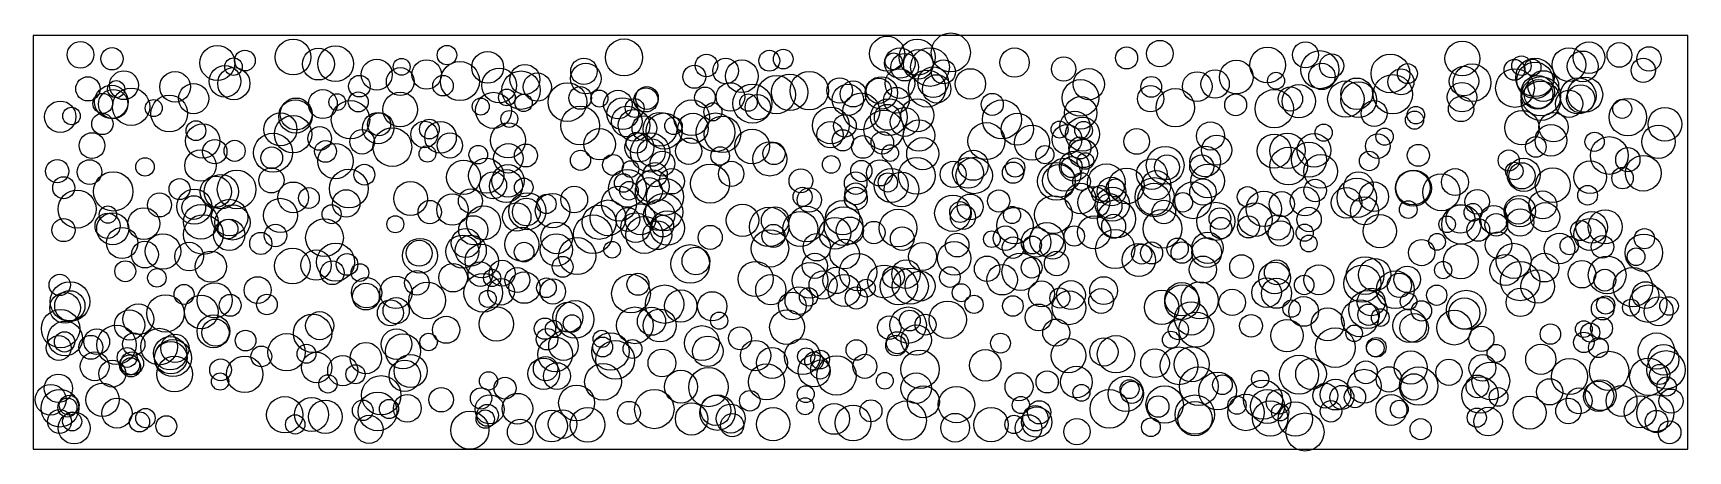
# Model space of a CAD drawing. Header units: millimetres. Extents: x 0 to 100, y 0 to 25.
import ezdxf

# ---------------------------------------------------------------- set-up
doc = ezdxf.new("R2010")
doc.units = ezdxf.units.MM
doc.layers.add('frame', color=7, linetype='Continuous')
doc.layers.add('media', color=7, linetype='Continuous')

msp = doc.modelspace()

# ---------------------------------------------------------------- linework, layer by layer
at = {"layer": 'frame'}
msp.add_lwpolyline([(0, 0), (100, 0), (100, 25), (0, 25), (0, 0)], dxfattribs=at)
at = {"layer": 'media'}
for centre, radius in [((55.46, 23.98), 1.18), ((2.86, 23.84), 0.804), ((4.77, 23.6), 0.675), ((11.14, 23.35), 1.06), ((12.8, 23.49), 0.627), ((15.71, 23.7), 1.08), ((17.24, 23.28), 0.964), ((18.28, 23.3), 1.08), ((25.01, 23.82), 0.589), ((27.47, 23.08), 0.964), ((35.71, 23.68), 1.12), ((44.49, 23.48), 0.631), ((45.33, 23.58), 0.592), ((51.61, 23.9), 1.06), ((52.38, 23.34), 0.922), ((53.43, 23.69), 1.09), ((53.49, 23.26), 0.894), ((54.2, 23.1), 1.17), ((59.31, 23.37), 0.885), ((66.08, 23.65), 0.667), ((68.09, 23.91), 0.804), ((74.6, 23.22), 1.08), ((76.89, 23.84), 0.783), ((77.76, 22.94), 1.15), ((86.37, 23.61), 1.05), ((92.81, 23.24), 1.02), ((93.64, 23.14), 0.928), ((94.02, 23.67), 0.954), ((95.86, 23.83), 0.744), ((97.65, 23.59), 0.736), ((11.6, 22.24), 0.956), ((12.13, 22.1), 0.975), ((12.11, 23.12), 0.53), ((20.77, 22.64), 0.935), ((22.19, 22.22), 0.842), ((22.27, 23.11), 0.51), ((23.78, 22.65), 0.89), ((25.79, 22.25), 1.18), ((28.17, 21.99), 1.05), ((29.72, 22.35), 0.906), ((33.4, 22.4), 0.927), ((33.29, 22.84), 0.801), ((39.96, 22.51), 0.696), ((40.69, 23.19), 0.679), ((41.85, 22.86), 0.777), ((42.83, 22.54), 0.988), ((52, 23.44), 0.512), ((52.38, 22.1), 0.896), ((52.67, 23.09), 0.834), ((54.39, 22.18), 0.929), ((55.01, 22.81), 0.729), ((62.28, 22.98), 0.736), ((63.8, 22.06), 0.945), ((72.71, 22.49), 1.02), ((77.88, 22.53), 0.797), ((78.47, 23.17), 0.728), ((82.02, 22.71), 1.17), ((83.05, 22.7), 0.605), ((86.47, 22.25), 0.892), ((86.96, 22.15), 1.14), ((89.55, 21.83), 1.17), ((89.52, 22.93), 0.63), ((89.94, 23.18), 0.589), ((90.76, 22.47), 1.16), ((90.76, 22.29), 1.1), ((90.62, 23.08), 0.502), ((97.3, 22.9), 0.732), ((3.31, 21.78), 0.734), ((4.73, 20.99), 1.01), ((5.02, 21.76), 0.516), ((5.49, 22), 0.873), ((8.58, 21.9), 0.925), ((9.7, 21.19), 0.912), ((19.72, 21.94), 0.652), ((24.77, 21.97), 0.622), ((29.49, 21.7), 1.16), ((30.47, 21.89), 0.851), ((32.29, 20.98), 1.17), ((42.14, 21.29), 0.864), ((43.47, 20.89), 1.18), ((44.91, 21.43), 1.16), ((45.72, 21.57), 1.1), ((46.9, 21.67), 1.16), ((48.74, 21.68), 0.768), ((49.24, 21.12), 0.944), ((49.56, 21.47), 0.787), ((51.26, 21.53), 0.985), ((51.11, 21.66), 0.763), ((54.02, 21.8), 1.12), ((54.6, 21.78), 0.856), ((56.64, 22.08), 0.92), ((63.3, 21.23), 1.11), ((67.57, 21.9), 0.627), ((70.35, 21.92), 0.897), ((71.43, 22.07), 0.858), ((75.11, 22.27), 0.513), ((76.49, 21.03), 1.01), ((79.33, 21.16), 1.1), ((80.1, 21.12), 1.08), ((79.99, 21.48), 0.956), ((82.17, 21.45), 1.19), ((82.66, 22.2), 0.785), ((86.35, 21.28), 0.891), ((90.93, 21.57), 1.01), ((91.12, 21.33), 1.19), ((91.11, 21.06), 1.19), ((90.97, 21.47), 0.87), ((91.26, 21.95), 0.929), ((93.36, 21.36), 1.09), ((93.52, 21.18), 0.85), ((93.79, 21.43), 1.06), ((1.64, 20.09), 0.951), ((4.21, 20.9), 0.602), ((4.84, 20.86), 0.887), ((5.92, 20.7), 1.13), ((7.29, 20.62), 0.514), ((8.23, 20.29), 1.11), ((15.85, 20.11), 1.01), ((15.9, 20.26), 0.967), ((17.51, 20.86), 0.875), ((18.38, 20.98), 0.505), ((19.18, 19.91), 1.16), ((19.65, 20.99), 0.602), ((22.18, 20.53), 1.05), ((27.05, 20.71), 0.517), ((27.83, 20.48), 1.09), ((28.63, 21.26), 0.504), ((29.64, 20.93), 0.524), ((33.06, 21.23), 0.683), ((34.22, 21.19), 0.512), ((35.34, 20.83), 0.864), ((35.63, 20.28), 0.963), ((36.35, 20.62), 0.572), ((37.03, 21.11), 0.729), ((37.09, 21.23), 0.69), ((39.8, 20.04), 1.08), ((40.6, 21.26), 0.626), ((43.23, 20.95), 0.529), ((43.79, 20.67), 0.763), ((50.05, 20.42), 1.11), ((51.72, 20.07), 1.11), ((52.17, 21.09), 0.779), ((53.43, 20.18), 1), ((57.96, 20.84), 0.669), ((58.55, 19.93), 1.18), ((63.31, 20.33), 0.979), ((67.53, 21.18), 0.795), ((69.02, 20.64), 1.16), ((72.67, 20.81), 0.662), ((75, 20.58), 1.16), ((75.98, 21.17), 0.737), ((81.04, 20.29), 0.788), ((86.29, 20.56), 0.764), ((92.82, 20.88), 0.823), ((96.37, 20.07), 1.13), ((96.03, 20.57), 0.576), ((2.32, 20.14), 0.532), ((4.19, 19.66), 0.644), ((14.95, 19.33), 0.997), ((15.71, 19.04), 1.13), ((20.85, 19.41), 0.946), ((20.91, 19.63), 0.693), ((28.78, 19.96), 0.511), ((33.06, 19.56), 1.17), ((35.88, 19.81), 0.926), ((36.32, 19.58), 0.958), ((36.94, 19.4), 0.746), ((37.88, 19.34), 1.02), ((38.13, 19.23), 1.09), ((38.7, 19.54), 0.528), ((39.88, 19.39), 0.917), ((41.24, 19.15), 1.17), ((41.08, 20.39), 0.546), ((41.66, 19.03), 1.1), ((48.21, 19.57), 1.11), ((49.06, 19.55), 0.682), ((51.41, 19.29), 1.2), ((51.62, 20.06), 0.784), ((52.67, 19.78), 0.875), ((59.48, 19.34), 0.973), ((62.96, 19.52), 0.908), ((63.42, 19.04), 1.03), ((83.48, 19.89), 0.55), ((83.56, 20.19), 0.528), ((89.97, 19.43), 1.04), ((91.88, 19.46), 0.887), ((98.61, 19.64), 1.02), ((3.56, 18.35), 0.779), ((10.25, 18.63), 1.04), ((9.84, 19.25), 0.6), ((14.5, 17.92), 1.18), ((17.32, 18.78), 0.717), ((19.88, 18.58), 0.742), ((21.71, 18.26), 1.17), ((23.64, 19.02), 0.81), ((23.95, 19.35), 0.598), ((24.62, 18.85), 0.956), ((25.19, 18.36), 0.762), ((28.7, 18.67), 1.06), ((34.24, 18.43), 0.95), ((36.64, 18.24), 0.873), ((36.46, 18.52), 0.63), ((37.29, 17.94), 1.19), ((43.45, 18.3), 1.05), ((48.16, 19.01), 0.797), ((48.93, 18.67), 0.641), ((51.32, 18.51), 0.681), ((53.54, 18.96), 0.956), ((57.61, 18.62), 1.12), ((60.37, 18.52), 1.06), ((62.03, 19.32), 0.514), ((62.48, 18.72), 0.903), ((63.48, 19.27), 0.537), ((66.69, 18.6), 0.776), ((71.15, 18.93), 0.851), ((75, 18.02), 1.03), ((75.8, 18.04), 1.07), ((77.41, 18.06), 1.02), ((77.99, 19.13), 0.52), ((81.26, 18.32), 0.742), ((81.67, 18.89), 0.522), ((91.72, 18.67), 0.955), ((94.36, 18.58), 0.582), ((98.22, 18.58), 1.01), ((10.11, 17.14), 0.947), ((10.98, 17.98), 0.735), ((12.18, 18.03), 0.638), ((14.42, 17.61), 0.657), ((17.67, 18), 0.657), ((18.27, 17.41), 1.07), ((23.83, 17.85), 0.503), ((26.9, 17.8), 0.562), ((28.72, 17.58), 0.89), ((29.78, 17.75), 0.693), ((33.08, 17.46), 0.609), ((37.36, 17.93), 0.833), ((38.03, 17.26), 0.75), ((39.62, 18.01), 0.795), ((41.52, 17.72), 0.559), ((44.52, 17.54), 1.03), ((44.77, 17.87), 0.671), ((50.15, 18.27), 0.688), ((51.8, 17.9), 0.505), ((53.76, 17.86), 0.97), ((56.81, 17.16), 0.911), ((61.14, 17.8), 0.549), ((62.92, 17.11), 0.902), ((63.45, 17.88), 0.865), ((63.26, 18.21), 0.668), ((68.41, 17.16), 1.14), ((70.83, 17.39), 0.929), ((71.52, 18.07), 0.913), ((75.87, 17.11), 1.14), ((77.1, 17.49), 1.06), ((80.74, 17.42), 0.589), ((83.71, 17.76), 0.665), ((89.17, 17.45), 0.638), ((90.81, 18.27), 0.625), ((95.25, 17.75), 1.14), ((96.37, 17.5), 0.734), ((1.46, 16.8), 0.703), ((3.41, 16.75), 0.746), ((6.76, 17.06), 0.558), ((14.4, 16.25), 0.763), ((20.02, 16.59), 0.629), ((26.01, 16.43), 1.03), ((27.38, 16.53), 1.06), ((28.7, 16.22), 0.98), ((35.04, 17.18), 0.63), ((36.1, 16.93), 0.501), ((37.59, 16.59), 0.734), ((40.91, 16.05), 1.18), ((42.19, 16.64), 0.763), ((48.23, 17.21), 0.532), ((50.05, 16.81), 0.643), ((51.16, 16.7), 0.793), ((53.4, 16.52), 1.11), ((55.6, 16.61), 0.788), ((56.5, 16.7), 0.934), ((56.87, 16.54), 1.1), ((59.22, 16.71), 0.642), ((59.35, 17.02), 0.579), ((61.84, 16.19), 1.14), ((61.99, 16.21), 0.987), ((62.32, 16.59), 0.996), ((62.76, 17.05), 0.636), ((63.59, 17.42), 0.501), ((64.86, 16.1), 1.14), ((67.6, 16.63), 0.926), ((68.52, 17.04), 0.751), ((70.62, 17.07), 0.724), ((70.98, 16.21), 1.02), ((77.81, 16.79), 1.02), ((89.51, 16.81), 0.532), ((90.08, 16.58), 1), ((89.97, 16.52), 0.795), ((91.83, 15.95), 1.05), ((94.1, 16.44), 0.987), ((96.05, 16.38), 0.648), ((97.3, 16.68), 1.08), ((1.85, 15.8), 0.665), ((4.84, 15.58), 1.19), ((8.85, 15.72), 0.636), ((11.04, 15.56), 0.944), ((11.37, 15.57), 1.04), ((12.3, 15.7), 1.17), ((15.72, 15.22), 0.927), ((19.08, 15.75), 1.17), ((22.81, 15.15), 1.02), ((27.8, 15.95), 0.815), ((28.58, 15.9), 1), ((29.65, 15.82), 0.563), ((35.92, 15.77), 1.14), ((35.69, 16.09), 0.559), ((36.01, 15.62), 0.561), ((37.21, 15.6), 0.816), ((37.44, 15.89), 0.989), ((38.19, 15.25), 1.12), ((38.6, 16.19), 0.768), ((46.4, 16.22), 0.718), ((49.71, 16.08), 0.682), ((49.71, 15.43), 0.66), ((51.86, 15.94), 1.03), ((51.65, 16.12), 0.582), ((52.48, 15.69), 1.05), ((63.3, 15.15), 0.923), ((63.36, 16.17), 0.536), ((65.17, 15.57), 0.862), ((65.39, 15.79), 0.542), ((66.07, 15.91), 1.08), ((67.77, 15.23), 1.18), ((67.73, 15.11), 0.965), ((67.87, 15.95), 0.884), ((70.1, 15.04), 1.11), ((70.69, 15.54), 0.796), ((77.47, 15.63), 0.681), ((79.99, 15.19), 1.19), ((80.1, 15.88), 0.889), ((81.02, 15.26), 0.888), ((83.41, 15.78), 1.09), ((83.39, 15.8), 1.04), ((85.1, 15.53), 1.12), ((85.93, 16.14), 0.815), ((2.66, 14.51), 1.15), ((7.64, 14.76), 0.728), ((9.75, 14.66), 1.06), ((9.71, 14.6), 0.718), ((11.87, 14), 1.1), ((14.95, 14.13), 1.03), ((16.67, 15.18), 0.627), ((18.92, 14.85), 0.833), ((23.97, 14.33), 0.708), ((25.34, 14.48), 0.95), ((26.43, 15), 0.729), ((29.87, 14.38), 1.12), ((29.81, 14.33), 0.84), ((31.39, 14.42), 1.04), ((31.02, 14.82), 0.585), ((32.7, 15.09), 0.81), ((34.74, 13.98), 1.08), ((35.41, 14.83), 1.06), ((37.83, 14.15), 0.941), ((38.13, 14.33), 1.13), ((46.5, 15.25), 0.577), ((46.91, 15.06), 0.735), ((48.92, 13.99), 1.03), ((49.72, 15.14), 0.691), ((55.58, 14.26), 1.1), ((56.63, 14.64), 0.781), ((58.35, 15), 0.672), ((61.66, 14.18), 1.14), ((64.1, 14.91), 0.96), ((64.5, 15.42), 0.525), ((65.22, 14.8), 1.03), ((65.05, 14.7), 0.752), ((65.47, 13.92), 1.15), ((68.33, 14.33), 0.71), ((69.48, 14.92), 0.589), ((73.39, 15.25), 0.619), ((74.38, 14.52), 1.07), ((75.46, 14.81), 0.758), ((76.85, 14.98), 0.877), ((79.37, 14.89), 0.922), ((80.46, 14.4), 0.847), ((83.1, 14.48), 0.536), ((87.27, 14.95), 0.742), ((89.85, 14.39), 0.946), ((89.74, 14.37), 0.77), ((91.23, 14.76), 0.844), ((93.94, 15.35), 0.595), ((4.5, 13.5), 0.759), ((4.81, 13.32), 0.968), ((4.52, 14.18), 0.523), ((6.69, 13.63), 0.964), ((10.14, 13.74), 1.05), ((10.29, 12.97), 1.2), ((12.05, 13.7), 1.06), ((18.04, 14.2), 0.574), ((21.89, 13.59), 0.514), ((26.6, 13.23), 0.881), ((27.22, 13.68), 1.03), ((29.23, 14.03), 0.858), ((33.83, 12.99), 1.17), ((34.21, 13.71), 1.03), ((35.94, 13.88), 0.725), ((36.41, 13.39), 0.898), ((36.7, 13.89), 0.933), ((36.94, 12.95), 1.12), ((38.33, 13.36), 1.04), ((38.05, 13.48), 0.653), ((42.87, 13.83), 0.981), ((44.48, 13.43), 1.19), ((44.84, 13.81), 0.832), ((46.37, 13.31), 1.06), ((46.74, 13.6), 1.08), ((48.45, 13.05), 0.956), ((48.98, 13.48), 1.17), ((49.36, 13.21), 0.821), ((52.27, 13.36), 1.14), ((56.02, 14.33), 0.631), ((56.19, 14.03), 0.76), ((59.33, 13.51), 1.1), ((59.16, 14.15), 0.517), ((64.12, 13.11), 0.998), ((65.3, 13.47), 0.724), ((68.25, 13.32), 1.17), ((71.47, 13.77), 1.15), ((71.72, 13.93), 0.658), ((71.79, 13.36), 0.648), ((73.45, 13.43), 0.663), ((73.85, 13.87), 1.02), ((75.22, 13.4), 0.766), ((77.11, 13.88), 0.738), ((81.38, 13.18), 1.01), ((85.45, 13.59), 0.501), ((86.31, 13.58), 1.19), ((86.25, 13.92), 0.867), ((87.01, 14.31), 0.54), ((88.26, 13.88), 0.846), ((88.42, 13.56), 0.684), ((89.86, 13.7), 0.827), ((91.37, 14.02), 0.883), ((94.19, 13.41), 0.953), ((95, 13.44), 1.03), ((1.84, 13.24), 0.699), ((5.38, 12.46), 0.945), ((7.85, 11.95), 1.07), ((11.85, 12.95), 0.949), ((11.78, 13.3), 0.599), ((13.76, 12.43), 0.67), ((14.65, 12.91), 0.678), ((17.61, 12.78), 1.14), ((26.15, 12.46), 0.879), ((29.53, 12.38), 1.03), ((31.62, 12.04), 0.98), ((31.64, 12.77), 0.958), ((37.72, 12.93), 0.873), ((40.92, 12.8), 0.727), ((44.53, 12.13), 1.13), ((44.74, 12.89), 0.694), ((47.36, 12.2), 0.828), ((50.81, 13.09), 0.675), ((52.52, 12.72), 0.715), ((55.84, 12.33), 0.715), ((57.94, 12.69), 0.501), ((58.76, 12.75), 0.737), ((60.61, 12.5), 0.9), ((61.26, 12.67), 1.02), ((61.61, 12.24), 0.764), ((62.92, 12.88), 0.615), ((65.39, 12.09), 1.18), ((70.97, 12.17), 0.948), ((75.4, 13.03), 0.763), ((76.84, 13.08), 0.519), ((84.84, 12.53), 0.505), ((87.33, 13.25), 0.688), ((88.55, 12.33), 0.803), ((92.24, 12.13), 0.925), ((93.52, 13.21), 0.609), ((94.08, 12.98), 0.968), ((97.34, 11.87), 1.13), ((97.37, 12.72), 0.613), ((6.76, 11.76), 0.811), ((9.43, 11.64), 0.864), ((15.67, 11.07), 1.08), ((17.1, 11.12), 0.917), ((18.28, 11.3), 1.15), ((23.38, 11.69), 1.05), ((23.33, 11.84), 0.787), ((25.94, 11.94), 0.999), ((26.45, 12), 0.939), ((27.11, 11.37), 1.01), ((29.67, 11.91), 0.593), ((32.88, 11.67), 1.12), ((34.99, 12.05), 0.501), ((39.71, 11.19), 1.17), ((40.05, 11.37), 0.836), ((49.04, 11.79), 0.894), ((53.75, 11.64), 0.845), ((55.66, 11.53), 1.01), ((59.22, 12.18), 0.652), ((60.39, 12.34), 0.541), ((66.82, 11.43), 1), ((66.99, 11.79), 0.608), ((67.59, 11.86), 0.669), ((69.16, 12.11), 0.646), ((69.42, 11.88), 0.65), ((70.92, 11.88), 0.901), ((77.09, 12.43), 0.506), ((83.91, 11.88), 0.792), ((86.28, 11.35), 1.05), ((89.47, 11.38), 1.06), ((92.83, 12.3), 0.555), ((94.84, 12.23), 0.683), ((96.87, 11.63), 0.533), ((5.57, 10.75), 0.631), ((10.74, 11.03), 0.944), ((18.08, 10.66), 0.718), ((18.97, 11.16), 0.656), ((19.75, 10.67), 0.537), ((25.38, 10.36), 0.863), ((27.03, 10.58), 0.744), ((28.34, 10.63), 0.783), ((32, 11.02), 0.63), ((43.66, 10.29), 1.06), ((46.95, 10.2), 1.08), ((47.24, 11.08), 0.763), ((48.53, 10.2), 0.802), ((49.85, 10.7), 1.13), ((51.43, 10.13), 0.997), ((52, 10.39), 0.658), ((52.75, 10.58), 0.863), ((55.4, 10.4), 0.623), ((57.65, 10.9), 0.769), ((58.56, 10.24), 0.925), ((59.68, 10.72), 1.13), ((60.34, 10.97), 0.63), ((61.85, 11.22), 0.74), ((70.69, 10.85), 0.822), ((73.03, 11.03), 0.718), ((75.02, 10.35), 0.955), ((75.16, 10.68), 0.752), ((77.7, 10.23), 0.904), ((80.33, 10), 1.12), ((80.49, 10.49), 1.14), ((81.07, 10.54), 0.979), ((83.04, 10.26), 0.802), ((85.21, 10.82), 0.522), ((88.98, 10.83), 0.94), ((89.87, 10.16), 1.19), ((91.33, 10.97), 0.868), ((93.6, 10.57), 0.829), ((95.12, 10.53), 1.14), ((1.61, 9.92), 0.648), ((2.23, 8.92), 1.2), ((7.48, 10.35), 0.559), ((10.97, 9), 1.06), ((13.57, 9.61), 0.812), ((20.15, 9.45), 0.915), ((20.11, 9.22), 0.811), ((21.93, 9.47), 0.981), ((23.19, 10.05), 0.741), ((23.82, 8.99), 1.11), ((27.2, 9.45), 1.17), ((27.74, 10.34), 0.518), ((28.28, 9.51), 0.802), ((29.26, 10.22), 0.754), ((29.69, 9.76), 0.949), ((31.02, 9.75), 0.595), ((31.41, 9.53), 0.766), ((36.13, 9.4), 1.17), ((36.55, 9.96), 0.665), ((44.58, 9.63), 0.915), ((47.74, 9.92), 0.851), ((49.02, 9.59), 0.973), ((50.35, 9.73), 0.538), ((52.31, 9.85), 1.13), ((53.01, 9.85), 1.09), ((53.6, 9.85), 0.909), ((60.94, 9.38), 0.786), ((62.72, 9.31), 0.872), ((64.69, 9.58), 0.84), ((69.41, 9.06), 1.01), ((70.5, 8.99), 1.12), ((74.54, 9.46), 0.892), ((75.14, 9.42), 0.911), ((76.81, 9.92), 0.59), ((82.32, 9.63), 1.14), ((82.56, 9.9), 0.735), ((90.92, 9.83), 1.01), ((94.98, 10.21), 0.658), ((96.67, 9.79), 1.19), ((97.44, 9.31), 0.808), ((1.93, 8.53), 0.927), ((2.22, 8.66), 0.916), ((8, 8.2), 1.13), ((9.12, 9.35), 0.604), ((10.16, 8.29), 1.02), ((11.91, 8.69), 0.659), ((14.13, 8.74), 0.622), ((21.59, 8.24), 0.786), ((21.94, 8.37), 0.794), ((27.47, 9.08), 0.514), ((38.16, 8.76), 1.16), ((39.14, 8.65), 0.977), ((41.04, 8.63), 0.885), ((45.88, 8.65), 0.834), ((46.28, 8.97), 0.84), ((46.86, 9.2), 0.553), ((49.74, 9.13), 0.669), ((56.09, 9.45), 0.545), ((56.86, 8.75), 0.55), ((59.21, 8.65), 0.622), ((62.05, 9.13), 0.608), ((62.6, 8.54), 1.02), ((64.54, 8.95), 0.748), ((68.2, 8.57), 1.04), ((69.44, 8.88), 1.05), ((72.46, 8.87), 0.798), ((76.05, 8.49), 0.526), ((76.78, 8.32), 0.899), ((80.18, 7.91), 1.12), ((80.65, 8.44), 1.15), ((80.86, 8.89), 0.842), ((83.12, 8.92), 0.504), ((84.82, 9.3), 0.612), ((86.6, 8.41), 1.19), ((86.49, 8.2), 0.944), ((89.88, 8.87), 0.86), ((94.85, 8.49), 0.682), ((95.03, 8.71), 0.552), ((96.56, 8.55), 0.511), ((97.6, 8.79), 1.13), ((98.23, 8.33), 0.878), ((98.86, 8.65), 0.562), ((1.66, 7.28), 1.16), ((5.83, 7.5), 0.914), ((6.36, 7.85), 0.933), ((10.9, 7.12), 0.993), ((16.89, 7), 1.16), ((17.32, 7.46), 0.849), ((24.96, 7.21), 0.818), ((28, 7.56), 1.04), ((32.32, 7.97), 0.905), ((32.75, 7.84), 1.14), ((32.57, 7.59), 0.53), ((36.37, 7.48), 1.11), ((37.37, 7.73), 0.854), ((37.87, 7.47), 0.996), ((41.46, 7.76), 0.521), ((45.56, 7.37), 1.05), ((51.74, 7.34), 0.711), ((52.88, 7.49), 1.1), ((52.98, 7.77), 0.63), ((53.93, 7.52), 0.633), ((55.27, 7.82), 1.13), ((60.76, 7.96), 0.809), ((69.98, 7.9), 1.01), ((70.3, 7.22), 1.06), ((73.6, 7.45), 0.688), ((78.23, 7.54), 0.992), ((80.7, 8.12), 0.649), ((81.41, 7.95), 0.537), ((83.19, 7.46), 1.02), ((83.46, 7.32), 0.867), ((83.9, 8.35), 0.615), ((85.88, 7.34), 1.05), ((1.93, 6.68), 1.05), ((1.9, 6.48), 0.616), ((3.85, 6.49), 0.775), ((5.04, 6.3), 1.19), ((6.08, 6.34), 0.679), ((7.62, 6.19), 1.11), ((11.02, 7.04), 0.82), ((12.84, 6.56), 0.626), ((21.96, 6.34), 0.924), ((30.93, 7.28), 0.643), ((31.06, 6.64), 0.651), ((31.46, 7.27), 0.505), ((32.05, 6.25), 0.893), ((34.89, 5.9), 1.13), ((34.36, 6.66), 0.52), ((40.42, 6.41), 1.05), ((42.72, 6.7), 0.692), ((52.23, 6.43), 0.664), ((53.37, 6.59), 0.922), ((61.83, 7.04), 0.82), ((68.76, 6.61), 0.515), ((69.21, 7.22), 0.611), ((75.77, 6.86), 0.979), ((78.69, 6.13), 1.2), ((79.83, 7), 0.5), ((87.52, 6.66), 0.762), ((91.69, 6.95), 0.618), ((93.71, 6.45), 0.619), ((93.71, 7.25), 0.505), ((94.1, 7.04), 0.578), ((94.78, 7.3), 0.666), ((98.1, 5.92), 1.1), ((1.55, 6.11), 0.752), ((3.49, 6.15), 0.724), ((5.68, 5.54), 0.601), ((8.29, 5.79), 1.01), ((8.45, 5.5), 1.12), ((8.32, 5.52), 0.982), ((8.57, 6.09), 0.854), ((13.79, 5.6), 0.627), ((15.32, 5.85), 1.13), ((16.52, 5.76), 0.572), ((20.11, 5.5), 0.947), ((22.35, 5.91), 1.06), ((23.9, 6.47), 0.528), ((31.55, 5.72), 1.05), ((34.42, 6.17), 0.6), ((35.18, 5.39), 1.17), ((36.22, 6.05), 0.571), ((38, 5.2), 0.84), ((40.77, 5.91), 0.923), ((43.66, 5.65), 0.92), ((44.65, 5.21), 0.937), ((46.49, 5.59), 1.08), ((46.72, 5.6), 0.518), ((49.75, 5.99), 0.62), ((52.15, 6.26), 0.624), ((57.54, 5.06), 0.95), ((58.46, 6.4), 0.598), ((62.57, 5.65), 1.04), ((64.71, 5.87), 0.852), ((65.44, 5.73), 1.13), ((67.8, 5.19), 0.868), ((69.25, 5.03), 1.14), ((70.01, 5.12), 1.06), ((81.17, 6.15), 0.596), ((81.11, 6.11), 0.532), ((88.41, 5.78), 0.546), ((91.11, 5.42), 0.913), ((94.59, 6.13), 0.598), ((98.53, 5.4), 0.928), ((3.72, 5), 0.872), ((4.79, 4.56), 0.812), ((5.83, 5.08), 0.61), ((5.98, 5.18), 0.696), ((5.91, 4.94), 0.583), ((8.55, 4.53), 1.08), ((11.33, 4.79), 0.659), ((12.79, 4.52), 1.1), ((17.14, 4.93), 0.921), ((18.71, 4.74), 0.909), ((19.48, 4.52), 0.577), ((22.46, 4.43), 0.951), ((22.81, 4.72), 1), ((30.85, 4.55), 0.953), ((30.97, 4.86), 0.739), ((31.66, 4.41), 0.811), ((34.44, 4.07), 1.11), ((44.32, 4.07), 1.09), ((47.2, 4.73), 0.962), ((47.19, 5.32), 0.559), ((47.56, 4.81), 0.579), ((47.56, 5.41), 0.567), ((48.55, 4.45), 1.19), ((50.26, 5), 0.728), ((53.6, 4.82), 1.16), ((63.05, 4.05), 0.957), ((76.5, 4.49), 1.18), ((77.23, 4.54), 0.932), ((80.54, 4.64), 0.69), ((83.25, 4.93), 1), ((85.56, 4.64), 0.789), ((87.58, 4.91), 0.809), ((88.09, 4.12), 1.14), ((92.84, 4.39), 1.09), ((95.24, 4.72), 1.19), ((97.61, 4.37), 1.13), ((98.68, 4.79), 1.16), ((98.29, 4.51), 0.608), ((1.53, 3.67), 0.857), ((11.3, 4.08), 0.52), ((17.82, 3.94), 0.553), ((21.04, 3.25), 1.19), ((27.52, 4.12), 0.553), ((28.52, 3.68), 0.662), ((39.15, 3.77), 0.995), ((40.81, 3.75), 1.19), ((51.47, 4.13), 0.507), ((53.36, 3.68), 0.923), ((59.58, 3.77), 0.846), ((61.28, 4.06), 0.67), ((66.04, 3.34), 1.07), ((66.26, 3.62), 0.573), ((66.39, 3.43), 0.667), ((70.44, 3.8), 1.17), ((71.58, 3.51), 1.14), ((71.87, 3.89), 0.595), ((74.33, 2.99), 1.18), ((74.15, 4.23), 0.521), ((78.71, 3.29), 0.929), ((80.44, 3.8), 1.02), ((81.94, 4.21), 0.769), ((83.73, 3.81), 1.16), ((83.44, 3.76), 0.795), ((87.44, 3.27), 1.1), ((87.28, 3.79), 0.686), ((91.65, 3.46), 0.795), ((94.61, 3.19), 0.913), ((94.73, 3.26), 0.933), ((98.71, 3.78), 0.584), ((1.06, 2.98), 0.93), ((1.62, 2.47), 1.14), ((2.07, 2.51), 0.575), ((2.18, 2.65), 0.598), ((4.2, 2.98), 1.01), ((5.07, 2.17), 0.907), ((15.21, 2.07), 1.1), ((16.83, 2.09), 1.03), ((20.82, 2.27), 1.17), ((22.61, 2.46), 0.837), ((24.66, 2.98), 0.739), ((27.07, 3.06), 0.643), ((27.59, 2.4), 0.876), ((29.27, 2.44), 0.927), ((32.84, 2.79), 1.08), ((37.54, 2.42), 1.19), ((41.36, 2.2), 1.07), ((41.25, 2.34), 0.913), ((43.31, 2.92), 0.622), ((46.65, 2.59), 0.515), ((46.69, 3.32), 0.511), ((53.8, 2.86), 0.967), ((55.8, 2.69), 1.1), ((59.69, 2.66), 0.521), ((63.35, 3.4), 0.511), ((65.04, 2.43), 1.17), ((68.38, 2.69), 1.13), ((67.99, 2.57), 0.65), ((70.2, 2.08), 1.19), ((73.29, 2.21), 1.1), ((72.75, 2.65), 0.551), ((74.59, 2.58), 1.03), ((75.26, 2.85), 0.744), ((78.09, 3.23), 0.749), ((79.09, 3.12), 0.728), ((79.88, 3.14), 0.644), ((82.07, 2.36), 0.937), ((88.56, 3.15), 0.564), ((90.44, 2.2), 0.99), ((92.78, 2.3), 0.767), ((93.43, 2.91), 0.787), ((95.99, 2.91), 0.933), ((97.11, 2.25), 0.963), ((98.03, 2.17), 1.12), ((98.98, 2.9), 0.729), ((1.6, 1.67), 0.725), ((2.48, 1.27), 0.963), ((2.36, 1.67), 0.576), ((6.43, 1.64), 0.607), ((6.79, 1.87), 0.586), ((8.05, 1.38), 0.631), ((15.84, 1.49), 0.583), ((17.66, 1.95), 1.01), ((19.92, 2.34), 0.621), ((20.3, 1.19), 0.851), ((21.51, 2.42), 0.579), ((26.39, 1.14), 1.15), ((27.32, 1.81), 0.554), ((27.46, 2.04), 0.662), ((31.33, 1.39), 0.96), ((32, 1.51), 0.865), ((33.51, 1.46), 1.05), ((36.01, 2.19), 0.693), ((39.79, 1.82), 0.977), ((42.16, 1.84), 0.878), ((42.25, 1.44), 0.702), ((44.72, 1.5), 1.01), ((48.41, 1.82), 0.93), ((49.55, 1.58), 1.08), ((50.63, 2.31), 0.668), ((52.79, 1.72), 1.19), ((55.72, 1.29), 0.868), ((57.89, 1.47), 1.04), ((59.28, 1.49), 0.557), ((60.15, 1.27), 0.807), ((60.65, 1.63), 0.919), ((60.57, 1.86), 0.767), ((60.8, 2.22), 0.703), ((70.21, 1.84), 1.04), ((74.76, 1.85), 1.07), ((75.36, 2.22), 0.522), ((76.28, 1.81), 1.04), ((76.86, 1.03), 1.15), ((78.43, 2.28), 0.651), ((82.56, 2.41), 0.541), ((87.24, 1.9), 0.58), ((87.93, 1.66), 0.863), ((98.1, 1.66), 0.679), ((29.44, 1.03), 0.78), ((63.08, 1.05), 0.796), ((67.55, 1.32), 0.564), ((83.85, 1.2), 0.642), ((98.89, 1.01), 0.688)]:
    msp.add_circle(centre, radius, dxfattribs=at)

doc.saveas('drawing.dxf')
